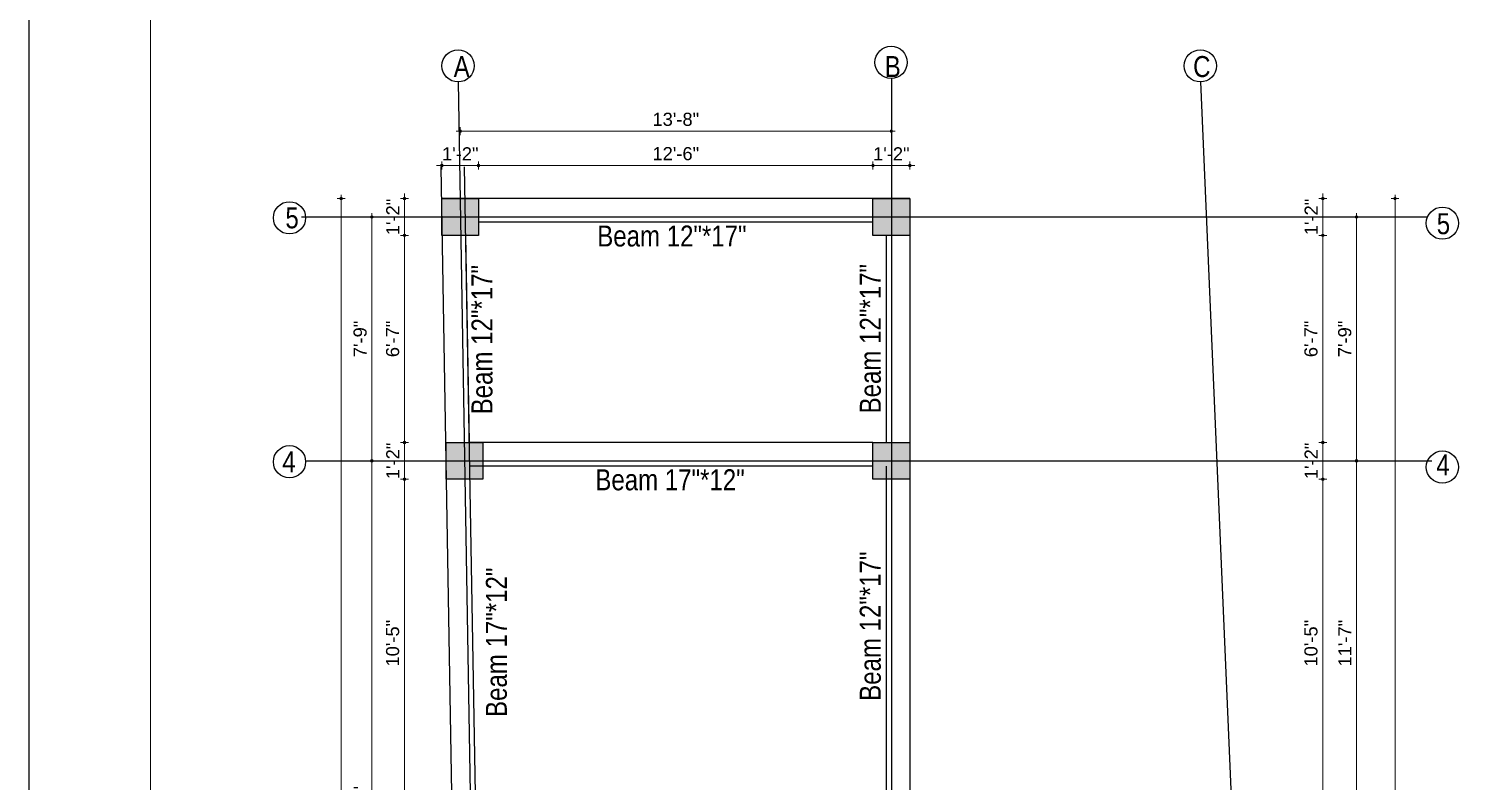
# Model space of a CAD drawing. Header units: inches. Extents: x -4597 to 93300, y -14139 to 5932.
# Drawn here: x -754 to -202, y -9913 to -9626 of the extents above; entities that cross this region are included whole.
import ezdxf

# ---------------------------------------------------------------- set-up
doc = ezdxf.new("R2010")
doc.units = ezdxf.units.IN
doc.header["$LTSCALE"] = 0.5
doc.header["$MEASUREMENT"] = 0
doc.header["$PDMODE"] = 66
for name, color, linetype, lineweight in [('1', 7, 'Continuous', 25), ('ELE1', 3, 'Continuous', 9), ('hatch', 9, 'Continuous', 0), ('Toilet', 7, 'Continuous', 25)]:
    doc.layers.add(name, color=color, linetype=linetype, lineweight=lineweight)
doc.styles.add('ordinary', font='ARIALN.TTF')
doc.styles.get("Standard").update_dxf_attribs({"font": 'arial.ttf'})
doc.dimstyles.new('S8', dxfattribs={"dimtxt": 5, "dimasz": 1, "dimexe": 6, "dimexo": 18, "dimgap": 1.9375, "dimtad": 1, "dimdec": 0, "dimzin": 3, "dimdsep": 46, "dimlunit": 4, "dimtxsty": 'Standard', "dimblk": 'dot 2', "dimcen": 12, "dimse1": 1, "dimse2": 1, "dimclrd": 1, "dimclre": 1, "dimclrt": 256, "dimadec": 0, "dimazin": 0, "dimtfac": 0.75, "dimtdec": 0, "dimtix": 1, "dimtmove": 1, "dimatfit": 3, "dimldrblk": 'DOT', "dimfxl": 1, "dimtolj": 1, "dimtzin": 0, "dimlwd": 9, "dimlwe": 9, "dimarcsym": 0})

# ---------------------------------------------------------------- blocks, each defined once
blk = doc.blocks.new('dot1')
at = {"layer": 'hatch'}
h = blk.add_hatch(color=256, dxfattribs=at)
edge = h.paths.add_edge_path()
edge.add_arc((0, 0), 1, 0, 360)
for p, q in [((3, 0), (-3, 0)), ((0, 3), (0, -3))]:
    blk.add_line(p, q, dxfattribs=at)
blk.add_circle((0, 0), 1, dxfattribs=at)
blk = doc.blocks.new('dot 2')
at = {"layer": 'hatch', "xscale": 0.5, "yscale": 0.5, "zscale": 0.5}
blk.add_blockref('dot1', (0, 0), dxfattribs=at)
blk = doc.blocks.new('*D403')
at = {"layer": 'Defpoints', "color": 0, "transparency": 16777216}
for p in [(-582.27, -9678.45), (-596.27, -9691.08), (-582.27, -9691.08)]:
    blk.add_point(p, dxfattribs=at)
at = {"layer": 'Toilet', "color": 1, "lineweight": 9, "transparency": 16777216}
for p, q in [((-597.27, -9678.45), (-598.27, -9678.45)), ((-596.27, -9678.45), (-582.27, -9678.45)), ((-581.27, -9678.45), (-580.27, -9678.45))]:
    blk.add_line(p, q, dxfattribs=at)
blk.add_blockref('dot 2', (-596.27, -9678.45), dxfattribs=at)
at = {"layer": 'Toilet', "color": 1, "lineweight": 9, "transparency": 16777216, "rotation": 180}
blk.add_blockref('dot 2', (-582.27, -9678.45), dxfattribs=at)
at = {"layer": 'Toilet', "transparency": 16777216, "insert": (-589.27, -9674), "char_height": 5, "attachment_point": 5}
blk.add_mtext('\\A1;1\'-2"', dxfattribs=at)
blk = doc.blocks.new('_Dot')
at = {"color": 0, "linetype": 'ByBlock', "lineweight": -2}
blk.add_line((-0.5, 0), (-1, 0), dxfattribs=at)
at = {"color": 0, "linetype": 'ByBlock', "const_width": 0.5}
blk.add_lwpolyline([(-0.25, 0, 1), (0.25, 0, 1)], format="xyb", close=True, dxfattribs=at)
blk = doc.blocks.new('*D404')
at = {"layer": 'Defpoints', "color": 0, "transparency": 16777216}
for p in [(-431.91, -9678.45), (-582.27, -9691.08), (-431.91, -9691.08)]:
    blk.add_point(p, dxfattribs=at)
at = {"layer": 'Toilet', "color": 1, "lineweight": 9, "transparency": 16777216}
blk.add_line((-581.27, -9678.45), (-432.91, -9678.45), dxfattribs=at)
at = {"layer": 'Toilet', "color": 1, "lineweight": 9, "transparency": 16777216, "rotation": 180}
blk.add_blockref('dot 2', (-582.27, -9678.45), dxfattribs=at)
at = {"layer": 'Toilet', "color": 1, "lineweight": 9, "transparency": 16777216}
blk.add_blockref('dot 2', (-431.91, -9678.45), dxfattribs=at)
at = {"layer": 'Toilet', "transparency": 16777216, "insert": (-507.09, -9673.96), "char_height": 5, "attachment_point": 5}
blk.add_mtext('\\A1;12\'-6"', dxfattribs=at)
blk = doc.blocks.new('*D405')
at = {"layer": 'Defpoints', "color": 0, "transparency": 16777216}
for p in [(-417.91, -9678.45), (-431.91, -9691.08), (-417.91, -9691.08)]:
    blk.add_point(p, dxfattribs=at)
at = {"layer": 'Toilet', "color": 1, "lineweight": 9, "transparency": 16777216}
for p, q in [((-432.91, -9678.45), (-433.91, -9678.45)), ((-431.91, -9678.45), (-417.91, -9678.45)), ((-416.91, -9678.45), (-415.91, -9678.45))]:
    blk.add_line(p, q, dxfattribs=at)
blk.add_blockref('dot 2', (-431.91, -9678.45), dxfattribs=at)
at = {"layer": 'Toilet', "color": 1, "lineweight": 9, "transparency": 16777216, "rotation": 180}
blk.add_blockref('dot 2', (-417.91, -9678.45), dxfattribs=at)
at = {"layer": 'Toilet', "transparency": 16777216, "insert": (-424.91, -9674), "char_height": 5, "attachment_point": 5}
blk.add_mtext('\\A1;1\'-2"', dxfattribs=at)
blk = doc.blocks.new('*D406')
at = {"layer": 'Defpoints', "color": 0, "transparency": 16777216}
for p in [(-424.91, -9665.37), (-589.27, -9691.08), (-424.91, -9691.08)]:
    blk.add_point(p, dxfattribs=at)
at = {"layer": 'Toilet', "color": 1, "lineweight": 9, "transparency": 16777216}
blk.add_line((-588.27, -9665.37), (-425.91, -9665.37), dxfattribs=at)
at = {"layer": 'Toilet', "color": 1, "lineweight": 9, "transparency": 16777216, "rotation": 180}
blk.add_blockref('dot 2', (-589.27, -9665.37), dxfattribs=at)
at = {"layer": 'Toilet', "color": 1, "lineweight": 9, "transparency": 16777216}
blk.add_blockref('dot 2', (-424.91, -9665.37), dxfattribs=at)
at = {"layer": 'Toilet', "transparency": 16777216, "insert": (-507.09, -9660.87), "char_height": 5, "attachment_point": 5}
blk.add_mtext('\\A1;13\'-8"', dxfattribs=at)
blk = doc.blocks.new('*D407')
at = {"layer": 'Defpoints', "color": 0, "transparency": 16777216}
for p in [(-596.27, -9691.08), (-610.55, -9705.08), (-596.27, -9705.08)]:
    blk.add_point(p, dxfattribs=at)
at = {"layer": 'Toilet', "color": 1, "lineweight": 9, "transparency": 16777216}
for p, q in [((-610.55, -9690.08), (-610.55, -9689.08)), ((-610.55, -9691.08), (-610.55, -9705.08)), ((-610.55, -9706.08), (-610.55, -9707.08))]:
    blk.add_line(p, q, dxfattribs=at)
for p, rotation in [((-610.55, -9691.08), 270), ((-610.55, -9705.08), 90)]:
    blk.add_blockref('dot 2', p, dxfattribs=dict(at, rotation=rotation))
at = {"layer": 'Toilet', "transparency": 16777216, "insert": (-615, -9698.08), "char_height": 5, "attachment_point": 5, "rotation": 90}
blk.add_mtext('\\A1;1\'-2"', dxfattribs=at)
blk = doc.blocks.new('*D408')
at = {"layer": 'Defpoints', "color": 0, "transparency": 16777216}
for p in [(-596.27, -9705.08), (-610.55, -9784.08), (-594.67, -9784.08)]:
    blk.add_point(p, dxfattribs=at)
at = {"layer": 'Toilet', "color": 1, "lineweight": 9, "transparency": 16777216}
blk.add_line((-610.55, -9706.08), (-610.55, -9783.08), dxfattribs=at)
for p, rotation in [((-610.55, -9705.08), 90), ((-610.55, -9784.08), 270)]:
    blk.add_blockref('dot 2', p, dxfattribs=dict(at, rotation=rotation))
at = {"layer": 'Toilet', "transparency": 16777216, "insert": (-615.04, -9744.58), "char_height": 5, "attachment_point": 5, "rotation": 90}
blk.add_mtext('\\A1;6\'-7"', dxfattribs=at)
blk = doc.blocks.new('*D409')
at = {"layer": 'Defpoints', "color": 0, "transparency": 16777216}
for p in [(-594.67, -9784.08), (-610.55, -9798.08), (-594.67, -9798.08)]:
    blk.add_point(p, dxfattribs=at)
at = {"layer": 'Toilet', "color": 1, "lineweight": 9, "transparency": 16777216}
for p, q in [((-610.55, -9783.08), (-610.55, -9782.08)), ((-610.55, -9784.08), (-610.55, -9798.08)), ((-610.55, -9799.08), (-610.55, -9800.08))]:
    blk.add_line(p, q, dxfattribs=at)
for p, rotation in [((-610.55, -9784.08), 270), ((-610.55, -9798.08), 90)]:
    blk.add_blockref('dot 2', p, dxfattribs=dict(at, rotation=rotation))
at = {"layer": 'Toilet', "transparency": 16777216, "insert": (-615, -9791.08), "char_height": 5, "attachment_point": 5, "rotation": 90}
blk.add_mtext('\\A1;1\'-2"', dxfattribs=at)
blk = doc.blocks.new('*D410')
at = {"layer": 'Defpoints', "color": 0, "transparency": 16777216}
for p in [(-594.67, -9798.08), (-610.55, -9923.08), (-592.27, -9923.08)]:
    blk.add_point(p, dxfattribs=at)
at = {"layer": 'Toilet', "color": 1, "lineweight": 9, "transparency": 16777216}
blk.add_line((-610.55, -9799.08), (-610.55, -9922.08), dxfattribs=at)
for p, rotation in [((-610.55, -9798.08), 90), ((-610.55, -9923.08), 270)]:
    blk.add_blockref('dot 2', p, dxfattribs=dict(at, rotation=rotation))
at = {"layer": 'Toilet', "transparency": 16777216, "insert": (-615.04, -9860.58), "char_height": 5, "attachment_point": 5, "rotation": 90}
blk.add_mtext('\\A1;10\'-5"', dxfattribs=at)
blk = doc.blocks.new('*D417')
at = {"layer": 'Defpoints', "color": 0, "transparency": 16777216}
for p in [(-622.94, -9791.08), (-594.67, -9791.08), (-431.91, -10056.83)]:
    blk.add_point(p, dxfattribs=at)
at = {"layer": 'Toilet', "color": 1, "lineweight": 9, "transparency": 16777216}
blk.add_line((-622.94, -10055.83), (-622.94, -9792.08), dxfattribs=at)
for p, rotation in [((-622.94, -9791.08), 90), ((-622.94, -10056.83), 270)]:
    blk.add_blockref('dot 2', p, dxfattribs=dict(at, rotation=rotation))
at = {"layer": 'Toilet', "transparency": 16777216, "insert": (-627.39, -9923.95), "char_height": 5, "attachment_point": 5, "rotation": 90}
blk.add_mtext('\\A1;22\'-2"', dxfattribs=at)
blk = doc.blocks.new('*D418')
at = {"layer": 'Defpoints', "color": 0, "transparency": 16777216}
for p in [(-622.94, -9698.08), (-596.27, -9698.08), (-594.67, -9791.08)]:
    blk.add_point(p, dxfattribs=at)
at = {"layer": 'Toilet', "color": 1, "lineweight": 9, "transparency": 16777216}
blk.add_line((-622.94, -9790.08), (-622.94, -9699.08), dxfattribs=at)
for p, rotation in [((-622.94, -9698.08), 90), ((-622.94, -9791.08), 270)]:
    blk.add_blockref('dot 2', p, dxfattribs=dict(at, rotation=rotation))
at = {"layer": 'Toilet', "transparency": 16777216, "insert": (-627.43, -9744.58), "char_height": 5, "attachment_point": 5, "rotation": 90}
blk.add_mtext('\\A1;7\'-9"', dxfattribs=at)
blk = doc.blocks.new('*D431')
at = {"layer": 'Defpoints', "color": 0, "transparency": 16777216}
for p in [(-294.12, -9798.08), (-260.41, -9798.08), (-287.97, -9923.08)]:
    blk.add_point(p, dxfattribs=at)
at = {"layer": 'Toilet', "color": 1, "lineweight": 9, "transparency": 16777216}
blk.add_line((-260.41, -9922.08), (-260.41, -9799.08), dxfattribs=at)
for p, rotation in [((-260.41, -9798.08), 90), ((-260.41, -9923.08), 270)]:
    blk.add_blockref('dot 2', p, dxfattribs=dict(at, rotation=rotation))
at = {"layer": 'Toilet', "transparency": 16777216, "insert": (-264.9, -9860.58), "char_height": 5, "attachment_point": 5, "rotation": 90}
blk.add_mtext('\\A1;10\'-5"', dxfattribs=at)
blk = doc.blocks.new('*D432')
at = {"layer": 'Defpoints', "color": 0, "transparency": 16777216}
for p in [(-294.12, -9784.08), (-260.41, -9784.08), (-294.12, -9798.08)]:
    blk.add_point(p, dxfattribs=at)
at = {"layer": 'Toilet', "color": 1, "lineweight": 9, "transparency": 16777216}
for p, q in [((-260.41, -9783.08), (-260.41, -9782.08)), ((-260.41, -9798.08), (-260.41, -9784.08)), ((-260.41, -9799.08), (-260.41, -9800.08))]:
    blk.add_line(p, q, dxfattribs=at)
for p, rotation in [((-260.41, -9784.08), 270), ((-260.41, -9798.08), 90)]:
    blk.add_blockref('dot 2', p, dxfattribs=dict(at, rotation=rotation))
at = {"layer": 'Toilet', "transparency": 16777216, "insert": (-264.85, -9791.08), "char_height": 5, "attachment_point": 5, "rotation": 90}
blk.add_mtext('\\A1;1\'-2"', dxfattribs=at)
blk = doc.blocks.new('*D433')
at = {"layer": 'Defpoints', "color": 0, "transparency": 16777216}
for p in [(-417.91, -9705.08), (-260.41, -9705.08), (-294.12, -9784.08)]:
    blk.add_point(p, dxfattribs=at)
at = {"layer": 'Toilet', "color": 1, "lineweight": 9, "transparency": 16777216}
blk.add_line((-260.41, -9783.08), (-260.41, -9706.08), dxfattribs=at)
for p, rotation in [((-260.41, -9705.08), 90), ((-260.41, -9784.08), 270)]:
    blk.add_blockref('dot 2', p, dxfattribs=dict(at, rotation=rotation))
at = {"layer": 'Toilet', "transparency": 16777216, "insert": (-264.9, -9744.58), "char_height": 5, "attachment_point": 5, "rotation": 90}
blk.add_mtext('\\A1;6\'-7"', dxfattribs=at)
blk = doc.blocks.new('*D434')
at = {"layer": 'Defpoints', "color": 0, "transparency": 16777216}
for p in [(-417.91, -9691.08), (-260.41, -9691.08), (-417.91, -9705.08)]:
    blk.add_point(p, dxfattribs=at)
at = {"layer": 'Toilet', "color": 1, "lineweight": 9, "transparency": 16777216}
for p, q in [((-260.41, -9690.08), (-260.41, -9689.08)), ((-260.41, -9705.08), (-260.41, -9691.08)), ((-260.41, -9706.08), (-260.41, -9707.08))]:
    blk.add_line(p, q, dxfattribs=at)
for p, rotation in [((-260.41, -9691.08), 270), ((-260.41, -9705.08), 90)]:
    blk.add_blockref('dot 2', p, dxfattribs=dict(at, rotation=rotation))
at = {"layer": 'Toilet', "transparency": 16777216, "insert": (-264.85, -9698.08), "char_height": 5, "attachment_point": 5, "rotation": 90}
blk.add_mtext('\\A1;1\'-2"', dxfattribs=at)
blk = doc.blocks.new('*D435')
at = {"layer": 'Defpoints', "color": 0, "transparency": 16777216}
for p in [(-417.91, -9698.08), (-294.12, -9791.08), (-247.53, -9791.08)]:
    blk.add_point(p, dxfattribs=at)
at = {"layer": 'Toilet', "color": 1, "lineweight": 9, "transparency": 16777216}
blk.add_line((-247.53, -9699.08), (-247.53, -9790.08), dxfattribs=at)
for p, rotation in [((-247.53, -9698.08), 90), ((-247.53, -9791.08), 270)]:
    blk.add_blockref('dot 2', p, dxfattribs=dict(at, rotation=rotation))
at = {"layer": 'Toilet', "transparency": 16777216, "insert": (-252.02, -9744.58), "char_height": 5, "attachment_point": 5, "rotation": 90}
blk.add_mtext('\\A1;7\'-9"', dxfattribs=at)
blk = doc.blocks.new('*D436')
at = {"layer": 'Defpoints', "color": 0, "transparency": 16777216}
for p in [(-294.12, -9791.08), (-287.97, -9930.08), (-247.53, -9930.08)]:
    blk.add_point(p, dxfattribs=at)
at = {"layer": 'Toilet', "color": 1, "lineweight": 9, "transparency": 16777216}
blk.add_line((-247.53, -9792.08), (-247.53, -9929.08), dxfattribs=at)
for p, rotation in [((-247.53, -9791.08), 90), ((-247.53, -9930.08), 270)]:
    blk.add_blockref('dot 2', p, dxfattribs=dict(at, rotation=rotation))
at = {"layer": 'Toilet', "transparency": 16777216, "insert": (-251.98, -9860.58), "char_height": 5, "attachment_point": 5, "rotation": 90}
blk.add_mtext('\\A1;11\'-7"', dxfattribs=at)
blk = doc.blocks.new('*D439')
at = {"layer": 'Defpoints', "color": 0, "transparency": 16777216}
for p in [(-417.91, -9691.08), (-232.87, -9691.08), (-277.26, -10178.69)]:
    blk.add_point(p, dxfattribs=at)
at = {"layer": 'Toilet', "color": 1, "lineweight": 9, "transparency": 16777216}
blk.add_line((-232.87, -10177.69), (-232.87, -9692.08), dxfattribs=at)
for p, rotation in [((-232.87, -9691.08), 90), ((-232.87, -10178.69), 270)]:
    blk.add_blockref('dot 2', p, dxfattribs=dict(at, rotation=rotation))
at = {"layer": 'Toilet', "transparency": 16777216, "insert": (-237.36, -9934.89), "char_height": 5, "attachment_point": 5, "rotation": 90}
blk.add_mtext('\\A1;40\'-8"', dxfattribs=at)
blk = doc.blocks.new('*D193')
at = {"layer": 'Defpoints', "color": 0, "transparency": 16777216}
for p in [(-634.7, -9691.08), (-488.59, -9691.08), (-324.22, -10172.78)]:
    blk.add_point(p, dxfattribs=at)
at = {"layer": 'Toilet', "color": 1, "lineweight": 9, "transparency": 16777216}
blk.add_line((-634.7, -10171.78), (-634.7, -9692.08), dxfattribs=at)
for p, rotation in [((-634.7, -9691.08), 90), ((-634.7, -10172.78), 270)]:
    blk.add_blockref('dot 2', p, dxfattribs=dict(at, rotation=rotation))
at = {"layer": 'Toilet', "transparency": 16777216, "insert": (-639.19, -9931.93), "char_height": 5, "attachment_point": 5, "rotation": 90}
blk.add_mtext('\\A1;40\'-2"', dxfattribs=at)

msp = doc.modelspace()

# ---------------------------------------------------------------- hatches: boundary and pattern name
at = {"layer": 'Toilet'}
for points in [[(-582.27, -9691.08), (-596.27, -9691.08), (-596.27, -9705.08), (-582.27, -9705.08)], [(-417.91, -9691.08), (-431.91, -9691.08), (-431.91, -9705.08), (-417.91, -9705.08)], [(-580.67, -9784.08), (-594.67, -9784.08), (-594.67, -9798.08), (-580.67, -9798.08)], [(-417.91, -9784.08), (-431.91, -9784.08), (-431.91, -9798.08), (-417.91, -9798.08)]]:
    msp.add_hatch(color=1, dxfattribs=at).paths.add_polyline_path(points)

# ---------------------------------------------------------------- linework, layer by layer
for p, q in [((-424.91, -9645.28), (-424.91, -10234.83)), ((-590.01, -9646.61), (-580.24, -10234.83)), ((-307, -9646.61), (-281.87, -10234.83))]:
    msp.add_line(p, q)
at = {"layer": 'Defpoints'}
msp.add_lwpolyline([(2423.89, -8876.52), (-753.71, -8876.52), (-753.71, -11124.49), (2423.89, -11124.49)], close=True, dxfattribs=at)
at = {"layer": 'ELE1'}
msp.add_lwpolyline([(-707.4, -8922.84), (2377.57, -8922.84), (2377.57, -11078.17), (-707.4, -11078.17)], close=True, dxfattribs=at)
msp.add_lwpolyline([(-707.4, -8922.84), (2377.57, -8922.84), (2377.57, -11078.17), (-707.4, -11078.17)], close=True, dxfattribs=at)
at = {"layer": 'Toilet'}
for p, q in [((-596.72, -9679.08), (-590.08, -10063.83)), ((-587.72, -9678.93), (-581.08, -10063.67)), ((-417.91, -9691.08), (-596.51, -9691.08)), ((-649.84, -9698.08), (-220.49, -9698.08)), ((-431.91, -9700.08), (-582.27, -9700.08)), ((-587.27, -9705.08), (-585.91, -9784.08)), ((-426.91, -9705.08), (-426.91, -9784.08)), ((-417.91, -9705.08), (-417.91, -9784.08)), ((-431.91, -9784.08), (-585.91, -9784.08)), ((-648.23, -9791.08), (-218.88, -9791.08)), ((-431.91, -9793.08), (-585.91, -9793.08)), ((-426.91, -9793.08), (-426.91, -10049.83)), ((-417.91, -9793.08), (-417.91, -10049.83))]:
    msp.add_line(p, q, dxfattribs=at)
for points in [[(-596.27, -9691.08), (-582.27, -9691.08), (-582.27, -9705.08), (-596.27, -9705.08)], [(-431.91, -9691.08), (-417.91, -9691.08), (-417.91, -9705.08), (-431.91, -9705.08)], [(-431.91, -9691.08), (-417.91, -9691.08), (-417.91, -9705.08), (-431.91, -9705.08)], [(-594.67, -9784.08), (-580.67, -9784.08), (-580.67, -9798.08), (-594.67, -9798.08)], [(-594.67, -9784.08), (-580.67, -9784.08), (-580.67, -9798.08), (-594.67, -9798.08)], [(-431.91, -9784.08), (-417.91, -9784.08), (-417.91, -9798.08), (-431.91, -9798.08)], [(-431.91, -9784.08), (-417.91, -9784.08), (-417.91, -9798.08), (-431.91, -9798.08)]]:
    msp.add_lwpolyline(points, close=True, dxfattribs=at)
for centre in [(-590.11, -9640.46), (-425.01, -9639.13), (-307.1, -9640.46), (-654.37, -9698.41), (-214.8, -9700.43), (-654.37, -9791.41), (-214.8, -9793.43)]:
    msp.add_circle(centre, 6.15, dxfattribs=at)

# ---------------------------------------------------------------- texts
at = {"layer": '1', "char_height": 8, "width": 20.1234, "attachment_point": 1, "style": 'ordinary'}
for s, insert in [('A', (-591.79, -9636.73)), ('B', (-427.43, -9636.73)), ('C', (-309.85, -9636.73)), ('5', (-655.94, -9694.4)), ('5', (-216.96, -9696.64)), ('4', (-657.14, -9787.4)), ('4', (-217.14, -9788.63))]:
    msp.add_mtext(s, dxfattribs=dict(at, insert=insert))
at = {"layer": '1', "char_height": 8, "attachment_point": 9, "style": 'ordinary'}
for s, insert in [('Beam 12"*17"', (-480.11, -9709.44)), ('Beam 17"*12"', (-480.82, -9802.39))]:
    msp.add_mtext(s, dxfattribs=dict(at, insert=insert))
at = {"layer": '1', "char_height": 8, "attachment_point": 9, "rotation": 90, "style": 'ordinary'}
for s, insert in [('Beam 12"*17"', (-576.88, -9716.39)), ('Beam 12"*17"', (-428.82, -9716.02)), ('Beam 12"*17"', (-428.84, -9825.62)), ('Beam 17"*12"', (-571.39, -9831.76))]:
    msp.add_mtext(s, dxfattribs=dict(at, insert=insert))

# ---------------------------------------------------------------- dimensions: what is measured, and where the dimension line sits
at = {"layer": 'Toilet'}
for p1, p2, distance, picture, middle in [((-589.27, -9691.08), (-424.91, -9691.08), 25.72, '*D406', (-507.09, -9660.87)), ((-596.27, -9691.08), (-582.27, -9691.08), 12.63, '*D403', (-589.27, -9674))]:
    dim = msp.add_aligned_dim(p1=p1, p2=p2, distance=distance, dimstyle='S8', override={"dimfxl": 2, "dimfxlon": 1, "dimarcsym": 1}, dxfattribs=at)
    dim.commit()
    dim.dimension.update_dxf_attribs({"geometry": picture, "text_midpoint": middle})
for base, p1, p2, angle, picture, middle in [((-431.91, -9678.45), (-582.27, -9691.08), (-431.91, -9691.08), 180, '*D404', (-507.09, -9673.96)), ((-417.91, -9678.45), (-431.91, -9691.08), (-417.91, -9691.08), 180, '*D405', (-424.91, -9674)), ((-634.7, -9691.08), (-324.22, -10172.78), (-488.59, -9691.08), 90, '*D193', (-639.19, -9931.93)), ((-610.55, -9705.08), (-596.27, -9691.08), (-596.27, -9705.08), 90, '*D407', (-615, -9698.08)), ((-260.41, -9691.08), (-417.91, -9705.08), (-417.91, -9691.08), 90, '*D434', (-264.85, -9698.08)), ((-232.87, -9691.08), (-277.26, -10178.69), (-417.91, -9691.08), 90, '*D439', (-237.36, -9934.89)), ((-622.94, -9698.08), (-594.67, -9791.08), (-596.27, -9698.08), 90, '*D418', (-627.43, -9744.58)), ((-247.53, -9791.08), (-417.91, -9698.08), (-294.12, -9791.08), 90, '*D435', (-252.02, -9744.58)), ((-610.55, -9784.08), (-596.27, -9705.08), (-594.67, -9784.08), 90, '*D408', (-615.04, -9744.58)), ((-260.41, -9705.08), (-294.12, -9784.08), (-417.91, -9705.08), 90, '*D433', (-264.9, -9744.58)), ((-610.55, -9798.08), (-594.67, -9784.08), (-594.67, -9798.08), 90, '*D409', (-615, -9791.08)), ((-260.41, -9784.08), (-294.12, -9798.08), (-294.12, -9784.08), 90, '*D432', (-264.85, -9791.08)), ((-622.94, -9791.08), (-431.91, -10056.83), (-594.67, -9791.08), 90, '*D417', (-627.39, -9923.95)), ((-247.53, -9930.08), (-294.12, -9791.08), (-287.97, -9930.08), 90, '*D436', (-251.98, -9860.58)), ((-610.55, -9923.08), (-594.67, -9798.08), (-592.27, -9923.08), 90, '*D410', (-615.04, -9860.58)), ((-260.41, -9798.08), (-287.97, -9923.08), (-294.12, -9798.08), 90, '*D431', (-264.9, -9860.58))]:
    dim = msp.add_linear_dim(base=base, p1=p1, p2=p2, angle=angle, dimstyle='S8', override={"dimfxl": 2, "dimfxlon": 1, "dimarcsym": 1}, dxfattribs=at)
    dim.commit()
    dim.dimension.update_dxf_attribs({"geometry": picture, "text_midpoint": middle})

doc.saveas('drawing.dxf')
